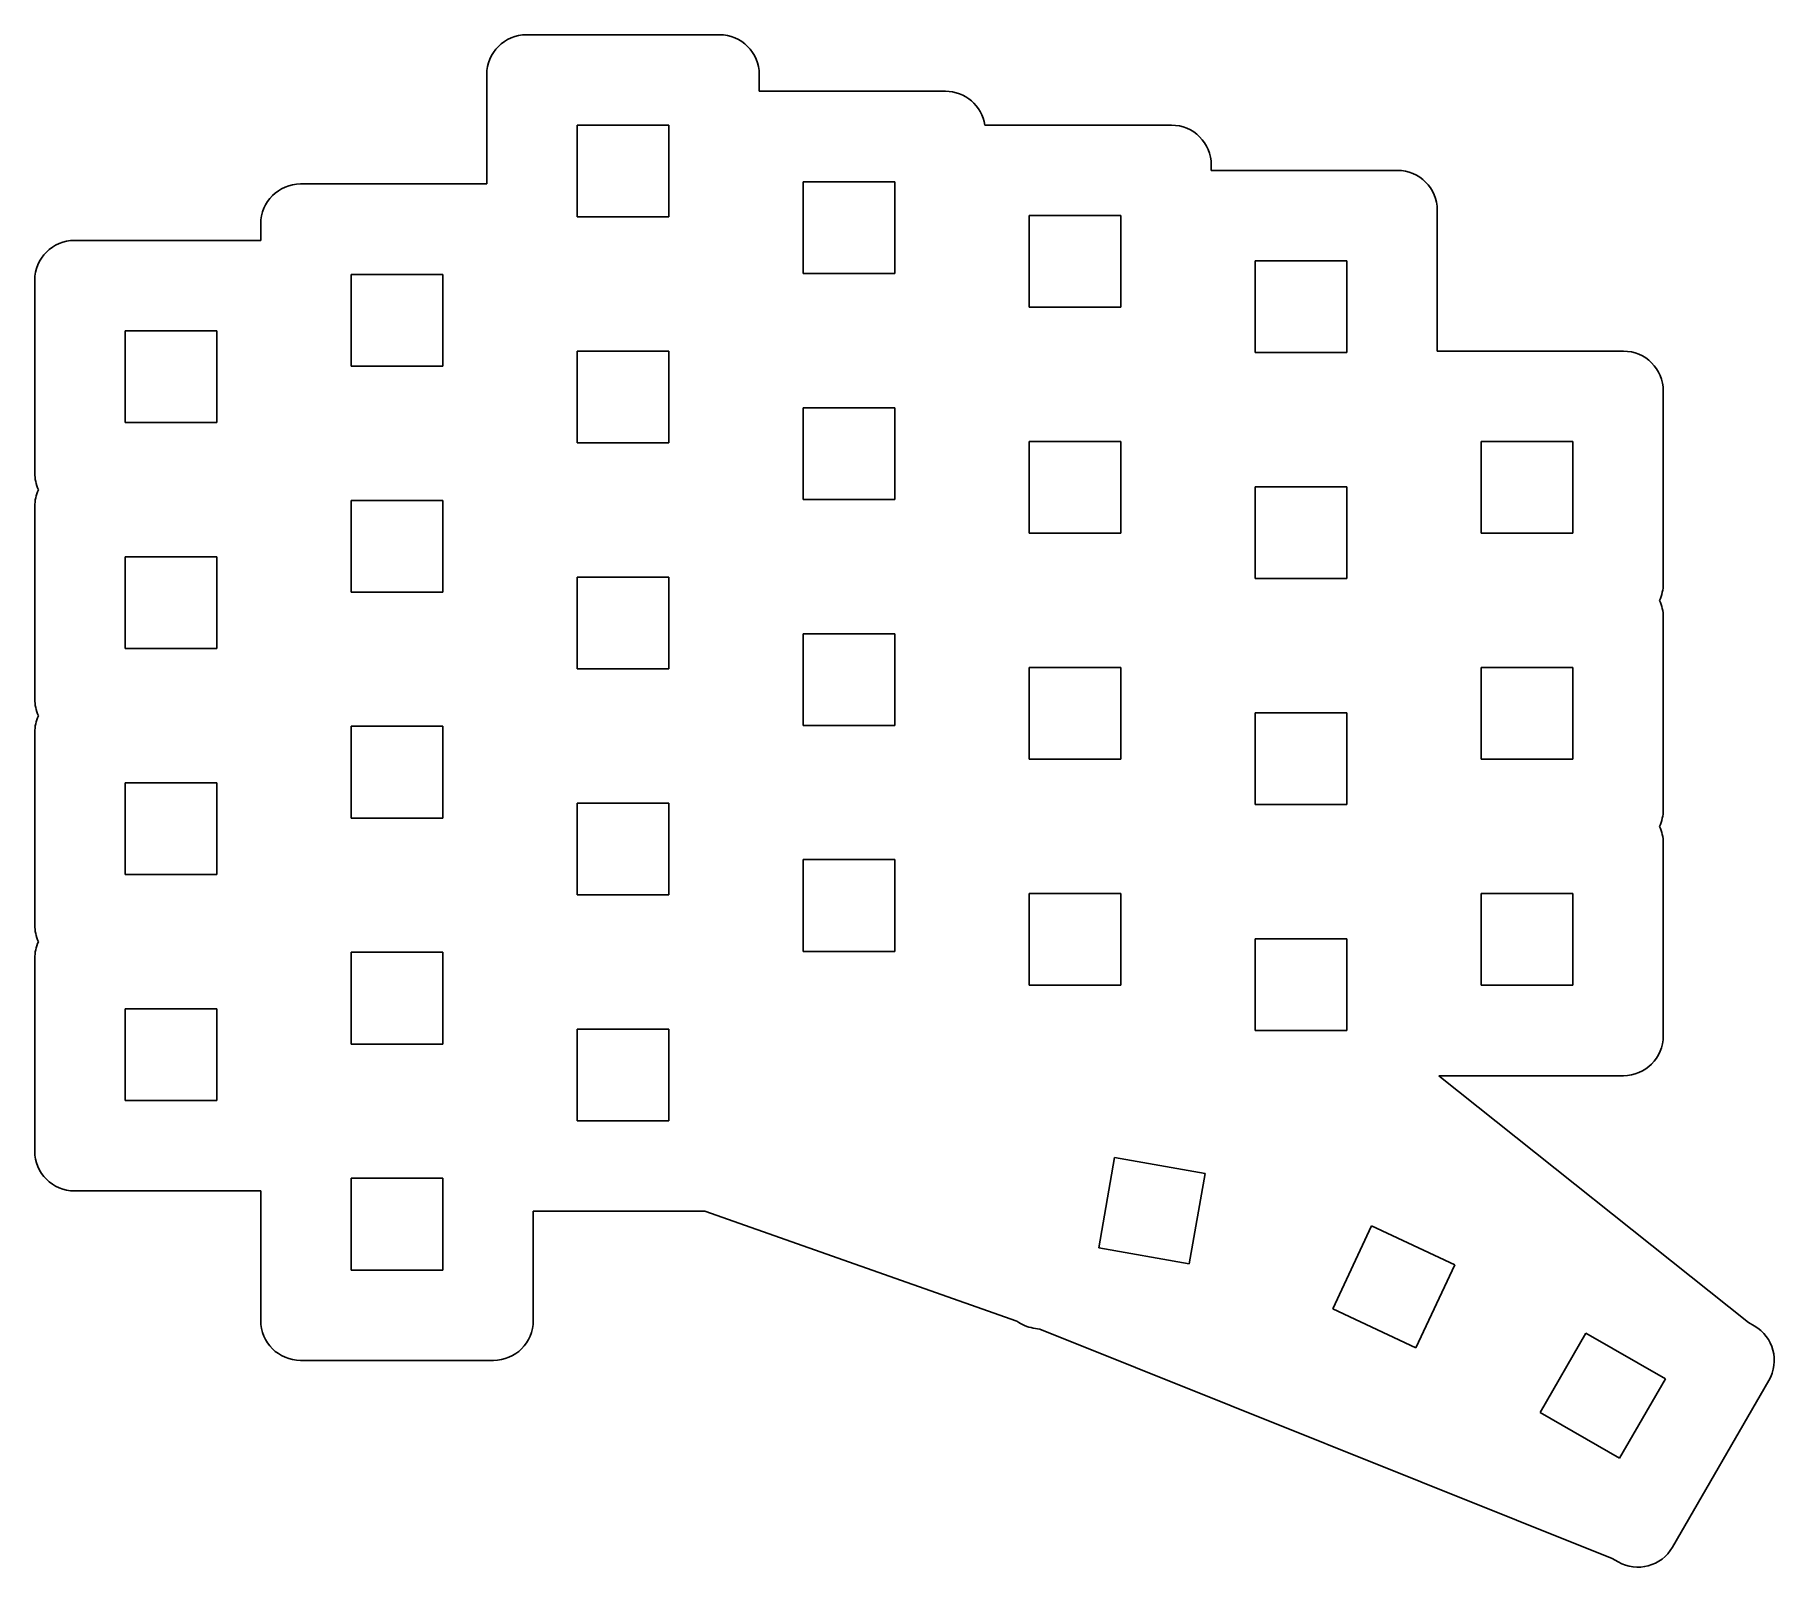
# Model space of a CAD drawing. Header units: millimetres. Extents: x 25 to 156, y -172 to -56.
import ezdxf

# ---------------------------------------------------------------- set-up
doc = ezdxf.new("R2010")
doc.units = ezdxf.units.MM

msp = doc.modelspace()

# ---------------------------------------------------------------- linework, layer by layer
for p, q in [((76.25, -56.28), (61.75, -56.28)), ((58.75, -59.28), (58.75, -67.5)), ((79.25, -60.53), (79.25, -59.28)), ((93.25, -60.53), (79.25, -60.53)), ((72.45, -63.08), (65.55, -63.08)), ((65.55, -63.08), (65.55, -69.98)), ((72.45, -69.98), (72.45, -63.08)), ((110.25, -63.08), (96.22, -63.08)), ((113.25, -66.48), (113.25, -66.08)), ((127.25, -66.48), (113.25, -66.48)), ((58.75, -67.5), (44.75, -67.5)), ((89.45, -67.33), (82.55, -67.33)), ((82.55, -67.33), (82.55, -74.23)), ((89.45, -74.23), (89.45, -67.33)), ((41.75, -70.5), (41.75, -71.75)), ((65.55, -69.98), (72.45, -69.98)), ((106.45, -69.88), (99.55, -69.88)), ((99.55, -69.88), (99.55, -76.78)), ((106.45, -76.78), (106.45, -69.88)), ((130.25, -80.08), (130.25, -69.48)), ((41.75, -71.75), (27.75, -71.75)), ((55.45, -74.3), (48.55, -74.3)), ((48.55, -74.3), (48.55, -81.2)), ((55.45, -81.2), (55.45, -74.3)), ((82.55, -74.23), (89.45, -74.23)), ((123.45, -73.28), (116.55, -73.28)), ((116.55, -73.28), (116.55, -80.18)), ((123.45, -80.18), (123.45, -73.28)), ((24.75, -74.75), (24.75, -89.25)), ((99.55, -76.78), (106.45, -76.78)), ((38.45, -78.55), (31.55, -78.55)), ((31.55, -78.55), (31.55, -85.45)), ((38.45, -85.45), (38.45, -78.55)), ((72.45, -80.08), (65.55, -80.08)), ((65.55, -80.08), (65.55, -86.98)), ((72.45, -86.98), (72.45, -80.08)), ((116.55, -80.18), (123.45, -80.18)), ((144.25, -80.08), (130.25, -80.08)), ((48.55, -81.2), (55.45, -81.2)), ((147.25, -97.58), (147.25, -83.08)), ((89.45, -84.33), (82.55, -84.33)), ((82.55, -84.33), (82.55, -91.23)), ((89.45, -91.23), (89.45, -84.33)), ((31.55, -85.45), (38.45, -85.45)), ((65.55, -86.98), (72.45, -86.98)), ((106.45, -86.88), (99.55, -86.88)), ((99.55, -86.88), (99.55, -93.78)), ((106.45, -93.78), (106.45, -86.88)), ((140.45, -86.88), (133.55, -86.88)), ((133.55, -86.88), (133.55, -93.78)), ((140.45, -93.78), (140.45, -86.88)), ((123.45, -90.28), (116.55, -90.28)), ((116.55, -90.28), (116.55, -97.18)), ((123.45, -97.18), (123.45, -90.28)), ((55.45, -91.3), (48.55, -91.3)), ((48.55, -91.3), (48.55, -98.2)), ((55.45, -98.2), (55.45, -91.3)), ((82.55, -91.23), (89.45, -91.23)), ((24.75, -91.75), (24.75, -106.25)), ((99.55, -93.78), (106.45, -93.78)), ((133.55, -93.78), (140.45, -93.78)), ((38.45, -95.55), (31.55, -95.55)), ((31.55, -95.55), (31.55, -102.45)), ((38.45, -102.45), (38.45, -95.55)), ((72.45, -97.08), (65.55, -97.08)), ((65.55, -97.08), (65.55, -103.98)), ((72.45, -103.98), (72.45, -97.08)), ((116.55, -97.18), (123.45, -97.18)), ((48.55, -98.2), (55.45, -98.2)), ((147.25, -114.58), (147.25, -100.08)), ((89.45, -101.33), (82.55, -101.33)), ((82.55, -101.33), (82.55, -108.23)), ((89.45, -108.23), (89.45, -101.33)), ((31.55, -102.45), (38.45, -102.45)), ((65.55, -103.98), (72.45, -103.98)), ((106.45, -103.88), (99.55, -103.88)), ((99.55, -103.88), (99.55, -110.78)), ((106.45, -110.78), (106.45, -103.88)), ((140.45, -103.88), (133.55, -103.88)), ((133.55, -103.88), (133.55, -110.78)), ((140.45, -110.78), (140.45, -103.88)), ((123.45, -107.28), (116.55, -107.28)), ((116.55, -107.28), (116.55, -114.18)), ((123.45, -114.18), (123.45, -107.28)), ((55.45, -108.3), (48.55, -108.3)), ((48.55, -108.3), (48.55, -115.2)), ((55.45, -115.2), (55.45, -108.3)), ((82.55, -108.23), (89.45, -108.23)), ((24.75, -108.75), (24.75, -123.25)), ((99.55, -110.78), (106.45, -110.78)), ((133.55, -110.78), (140.45, -110.78)), ((38.45, -112.55), (31.55, -112.55)), ((31.55, -112.55), (31.55, -119.45)), ((38.45, -119.45), (38.45, -112.55)), ((72.45, -114.08), (65.55, -114.08)), ((65.55, -114.08), (65.55, -120.98)), ((72.45, -120.98), (72.45, -114.08)), ((116.55, -114.18), (123.45, -114.18)), ((48.55, -115.2), (55.45, -115.2)), ((147.25, -131.58), (147.25, -117.08)), ((89.45, -118.33), (82.55, -118.33)), ((82.55, -118.33), (82.55, -125.23)), ((89.45, -125.23), (89.45, -118.33)), ((31.55, -119.45), (38.45, -119.45)), ((65.55, -120.98), (72.45, -120.98)), ((106.45, -120.88), (99.55, -120.88)), ((99.55, -120.88), (99.55, -127.78)), ((106.45, -127.78), (106.45, -120.88)), ((140.45, -120.88), (133.55, -120.88)), ((133.55, -120.88), (133.55, -127.78)), ((140.45, -127.78), (140.45, -120.88)), ((123.45, -124.28), (116.55, -124.28)), ((116.55, -124.28), (116.55, -131.18)), ((123.45, -131.18), (123.45, -124.28)), ((55.45, -125.3), (48.55, -125.3)), ((48.55, -125.3), (48.55, -132.2)), ((55.45, -132.2), (55.45, -125.3)), ((82.55, -125.23), (89.45, -125.23)), ((24.75, -125.75), (24.75, -140.25)), ((99.55, -127.78), (106.45, -127.78)), ((133.55, -127.78), (140.45, -127.78)), ((38.45, -129.55), (31.55, -129.55)), ((31.55, -129.55), (31.55, -136.45)), ((38.45, -136.45), (38.45, -129.55)), ((72.45, -131.08), (65.55, -131.08)), ((65.55, -131.08), (65.55, -137.98)), ((72.45, -137.98), (72.45, -131.08)), ((116.55, -131.18), (123.45, -131.18)), ((48.55, -132.2), (55.45, -132.2)), ((130.38, -134.58), (144.25, -134.58)), ((130.38, -134.58), (153.66, -153.15)), ((31.55, -136.45), (38.45, -136.45)), ((65.55, -137.98), (72.45, -137.98)), ((105.98, -140.73), (104.78, -147.53)), ((112.78, -141.93), (105.98, -140.73)), ((55.45, -142.3), (48.55, -142.3)), ((48.55, -142.3), (48.55, -149.2)), ((55.45, -149.2), (55.45, -142.3)), ((111.58, -148.73), (112.78, -141.93)), ((27.75, -143.25), (41.75, -143.25)), ((41.75, -143.25), (41.75, -153)), ((62.25, -153), (62.25, -144.78)), ((62.25, -144.78), (75.16, -144.78)), ((98.63, -153.04), (75.16, -144.78)), ((125.3, -145.88), (122.39, -152.13)), ((131.56, -148.8), (125.3, -145.88)), ((104.78, -147.53), (111.58, -148.73)), ((128.64, -155.05), (131.56, -148.8)), ((48.55, -149.2), (55.45, -149.2)), ((122.39, -152.13), (128.64, -155.05)), ((99.86, -153.57), (100.35, -153.65)), ((143.41, -170.9), (100.35, -153.65)), ((141.43, -153.94), (137.98, -159.91)), ((147.41, -157.39), (141.43, -153.94)), ((154.1, -153.4), (153.66, -153.15)), ((44.75, -156), (59.25, -156)), ((143.96, -163.36), (147.41, -157.39)), ((147.95, -170.05), (155.2, -157.5)), ((137.98, -159.91), (143.96, -163.36)), ((143.41, -170.9), (143.85, -171.15))]:
    msp.add_line(p, q)
for centre, start, end in [((61.75, -59.28), 90, 180), ((76.25, -59.28), 0, 90), ((93.25, -63.53), 8.6269, 90), ((110.25, -66.08), 0, 90), ((127.25, -69.48), 0, 90), ((44.75, -70.5), 90, 180), ((27.75, -74.75), 90, 180), ((144.25, -83.08), 0, 90), ((27.75, -89.25), 180, 204.6243), ((27.75, -91.75), 155.3757, 180), ((144.25, -97.58), 335.3757, 360), ((144.25, -100.08), 0, 24.6243), ((27.75, -106.25), 180, 204.6243), ((27.75, -108.75), 155.3757, 180), ((144.25, -114.58), 335.3757, 360), ((144.25, -117.08), 0, 24.6243), ((27.75, -123.25), 180, 204.6243), ((27.75, -125.75), 155.3757, 180), ((144.25, -131.58), 270, 360), ((27.75, -140.25), 180, 270), ((44.75, -153), 180, 270), ((59.25, -153), 270, 360), ((100.38, -150.61), 234.2035, 260), ((152.6, -156), 330, 60), ((145.35, -168.55), 240, 330)]:
    msp.add_arc(centre, 3, start, end)

doc.saveas('drawing.dxf')
